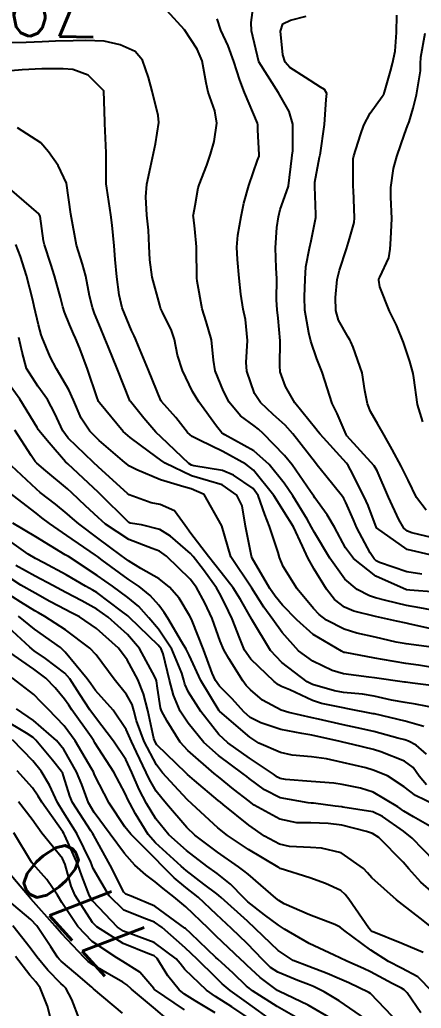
# Model space of a CAD drawing. Header units: metres. Extents: x 318500 to 325275, y 7408834 to 7428799.
# Drawn here: x 321892 to 321918, y 7423158.9 to 7423222.7 of the extents above; entities that cross this region are included whole.
import ezdxf
from ezdxf.enums import TextEntityAlignment as Align

# ---------------------------------------------------------------- set-up
doc = ezdxf.new("R2010")
doc.units = ezdxf.units.M
doc.header["$MEASUREMENT"] = 0
for name, color, linetype in [('Cotas', 45, 'Continuous'), ('Curvas de Nivel 1m', 11, 'Continuous'), ('Curvas de Nivel 5m', 15, 'Continuous'), ('Vias Primárias', 230, 'Continuous')]:
    doc.layers.add(name, color=color, linetype=linetype)
doc.styles.add('Style-STANDARD', font='STANDARD.shx')

msp = doc.modelspace()

# ---------------------------------------------------------------- linework, layer by layer
at = {"layer": 'Curvas de Nivel 1m', "flags": 128}
for points, elevation in [([(321918.799, 7423188.098), (321917.05, 7423188.514), (321915.07, 7423189.9), (321914.526, 7423191.35), (321914.273, 7423191.912), (321913.388, 7423193.653), (321913.232, 7423193.928), (321913.122, 7423194.075), (321911.422, 7423195.956), (321911.301, 7423196.107), (321911.153, 7423196.297), (321909.793, 7423197.974), (321909.186, 7423199.03), (321908.85, 7423199.985), (321908.817, 7423200.375), (321908.845, 7423201.986), (321908.711, 7423203.454), (321908.639, 7423203.989), (321908.606, 7423204.644), (321908.616, 7423205.99), (321908.584, 7423206.697), (321908.544, 7423207.991), (321908.633, 7423209.3), (321908.73, 7423209.989), (321908.848, 7423210.477), (321909.359, 7423211.915), (321909.377, 7423211.973), (321909.379, 7423211.99), (321909.589, 7423213.785), (321909.62, 7423213.987), (321909.659, 7423214.253), (321909.663, 7423215.986), (321909.422, 7423216.79), (321908.737, 7423217.997), (321907.46, 7423220.01), (321906.978, 7423222.018), (321906.974, 7423222.541), (321907.171, 7423224.015)], 797), ([(321918.274, 7423191.054), (321917.653, 7423191.872), (321917.107, 7423192.989), (321916.654, 7423193.885), (321916.065, 7423194.962), (321915.561, 7423195.896), (321915.157, 7423196.597), (321914.684, 7423197.426), (321914.489, 7423197.91), (321914.311, 7423198.785), (321914.134, 7423199.916), (321913.562, 7423201.588), (321913.407, 7423201.927), (321913.347, 7423202.045), (321913.233, 7423202.224), (321912.618, 7423203.314), (321912.426, 7423203.942), (321912.411, 7423204.794), (321912.531, 7423205.941), (321912.676, 7423206.552), (321913.121, 7423207.933), (321913.316, 7423208.577), (321913.617, 7423209.638), (321913.649, 7423209.927), (321913.571, 7423211.714), (321913.564, 7423211.928), (321913.562, 7423213.753), (321913.595, 7423213.928), (321914.029, 7423215.299), (321914.244, 7423215.922), (321914.652, 7423216.688), (321915.438, 7423217.762), (321915.499, 7423217.849), (321915.527, 7423217.909), (321915.956, 7423219.409), (321916.086, 7423219.901), (321916.268, 7423220.688), (321916.364, 7423221.897), (321916.38, 7423223.024)], 799), ([(321917.982, 7423186.91), (321917.028, 7423187.063), (321915.258, 7423187.677), (321915.038, 7423187.781), (321914.902, 7423187.902), (321914.653, 7423188.299), (321913.8, 7423189.919), (321913.569, 7423190.417), (321913.086, 7423191.553), (321912.956, 7423191.8), (321912.867, 7423191.933), (321911.786, 7423193.274), (321911.235, 7423193.958), (321911.122, 7423194.101), (321909.665, 7423195.975), (321909.156, 7423196.538), (321908.396, 7423197.225), (321907.57, 7423198.004), (321907.179, 7423198.589), (321906.682, 7423200.018), (321906.637, 7423200.59), (321906.731, 7423202.017), (321906.59, 7423203.366), (321906.455, 7423204.022), (321906.298, 7423204.991), (321906.189, 7423206.026), (321906.081, 7423207.246), (321906.051, 7423208.029), (321906.111, 7423208.822), (321906.311, 7423210.025), (321906.494, 7423210.872), (321906.811, 7423212.018), (321907.385, 7423213.661), (321907.478, 7423213.92), (321907.487, 7423214.009), (321907.406, 7423215.619), (321907.387, 7423215.988), (321907.381, 7423216.01), (321907.376, 7423216.045), (321906.546, 7423218.023), (321906.234, 7423218.814), (321905.855, 7423220.034), (321905.475, 7423221.035), (321905.013, 7423222.047), (321904.773, 7423222.779)], 796), ([(321919.06, 7423189.181), (321917.353, 7423189.589), (321917.067, 7423189.683), (321916.836, 7423189.882), (321916.505, 7423190.457), (321915.847, 7423191.892), (321915.115, 7423193.58), (321914.911, 7423193.903), (321913.149, 7423195.857), (321913.104, 7423195.931), (321912.522, 7423197.298), (321912.208, 7423197.944), (321911.727, 7423199.417), (321911.559, 7423199.955), (321911.213, 7423200.834), (321910.828, 7423201.964), (321910.696, 7423202.505), (321910.437, 7423203.968), (321910.403, 7423204.829), (321910.445, 7423205.968), (321910.502, 7423206.757), (321910.737, 7423207.966), (321910.836, 7423208.444), (321911.146, 7423209.962), (321911.153, 7423210.143), (321911.069, 7423211.964), (321911.084, 7423212.245), (321911.388, 7423213.844), (321911.409, 7423213.941), (321911.413, 7423213.96), (321911.418, 7423213.987), (321911.702, 7423215.956), (321911.805, 7423217.584), (321911.857, 7423217.954), (321911.709, 7423218.222), (321911.444, 7423218.375), (321910.48, 7423219.004), (321909.456, 7423219.635), (321909.152, 7423219.993), (321909.003, 7423220.458), (321908.869, 7423221.996), (321909.02, 7423222.472), (321909.501, 7423222.707), (321910.515, 7423222.965)], 798), ([(321918.997, 7423184.531), (321917.871, 7423184.74), (321917, 7423184.899), (321915.671, 7423185.225), (321915.005, 7423185.391), (321914.611, 7423185.511), (321913.809, 7423185.918), (321913.02, 7423186.603), (321912.044, 7423187.945), (321911.065, 7423189.602), (321910.859, 7423189.962), (321910.577, 7423190.463), (321909.668, 7423191.974), (321909.102, 7423192.796), (321908.128, 7423193.995), (321907.133, 7423194.874), (321905.263, 7423195.924), (321905.149, 7423195.983), (321905.067, 7423196.041), (321904.717, 7423196.482), (321903.596, 7423198.056), (321903.18, 7423198.725), (321902.523, 7423200.07), (321902.219, 7423201.071), (321902.016, 7423202.078), (321901.812, 7423202.658), (321901.247, 7423203.832), (321901.161, 7423204.003), (321901.12, 7423204.092), (321901.06, 7423204.286), (321900.566, 7423206.101), (321900.416, 7423207.222), (321900.389, 7423208.104), (321900.337, 7423209.126), (321900.236, 7423210.106), (321900.159, 7423211.296), (321900.23, 7423212.107), (321900.466, 7423213.198), (321900.657, 7423214.101), (321900.778, 7423214.71), (321900.998, 7423216.096), (321900.967, 7423216.546), (321900.564, 7423218.103), (321900.334, 7423218.992), (321899.951, 7423220.113), (321899.468, 7423220.674), (321898.498, 7423221.107), (321897.478, 7423221.339), (321896.257, 7423221.379), (321895.478, 7423221.366), (321894.327, 7423221.337), (321893.476, 7423221.296), (321892.424, 7423221.262), (321891.475, 7423221.236)], 794), ([(321918.982, 7423183.303), (321917.148, 7423183.717), (321916.988, 7423183.753), (321916.354, 7423183.886), (321914.993, 7423184.179), (321913.606, 7423184.531), (321912.999, 7423184.789), (321912.353, 7423185.289), (321911.841, 7423185.948), (321911.029, 7423187.239), (321910.616, 7423187.964), (321910.288, 7423188.732), (321909.692, 7423189.974), (321909.08, 7423190.957), (321908.682, 7423191.582), (321908.432, 7423191.99), (321907.114, 7423193.624), (321906.627, 7423194.017), (321905.132, 7423194.832), (321903.624, 7423195.574), (321903.146, 7423195.803), (321902.854, 7423196.064), (321902.11, 7423197.026), (321901.17, 7423198.068), (321901.135, 7423198.126), (321900.328, 7423200.103), (321899.69, 7423201.646), (321899.504, 7423202.116), (321899.416, 7423202.302), (321899.235, 7423202.648), (321898.641, 7423204.126), (321898.433, 7423204.958), (321898.28, 7423206.13), (321898.176, 7423207.246), (321898.114, 7423208.132), (321897.995, 7423209.458), (321897.902, 7423210.134), (321897.636, 7423211.857), (321897.612, 7423212.137), (321897.601, 7423213.915), (321897.602, 7423214.138), (321897.518, 7423216.029), (321897.513, 7423216.139), (321897.44, 7423218.14), (321896.44, 7423219.146), (321895.453, 7423219.507), (321894.826, 7423219.551), (321893.453, 7423219.547), (321892.174, 7423219.491), (321891.452, 7423219.424)], 793), ([(321918.624, 7423182.196), (321916.968, 7423182.415), (321916.327, 7423182.53), (321914.974, 7423182.836), (321913.788, 7423183.108), (321912.982, 7423183.369), (321911.831, 7423183.947), (321911.355, 7423184.316), (321910.997, 7423184.691), (321909.932, 7423185.971), (321909.031, 7423187.408), (321908.803, 7423187.984), (321908.711, 7423188.319), (321908.152, 7423189.994), (321907.841, 7423190.762), (321907.41, 7423192.005), (321907.096, 7423192.443), (321905.832, 7423193.306), (321905.113, 7423193.605), (321903.257, 7423193.919), (321903.118, 7423193.955), (321902.939, 7423194.063), (321901.145, 7423195.768), (321900.815, 7423196.095), (321900.036, 7423196.984), (321899.169, 7423198.07), (321899.135, 7423198.12), (321899.106, 7423198.186), (321898.339, 7423200.129), (321897.728, 7423201.63), (321897.518, 7423202.137), (321897.237, 7423202.828), (321896.858, 7423203.758), (321896.72, 7423204.148), (321896.528, 7423204.884), (321896.278, 7423206.155), (321896.075, 7423206.945), (321895.691, 7423208.164), (321895.33, 7423210.17), (321895.042, 7423212.175), (321894.494, 7423213.305), (321893.872, 7423214.193), (321893.389, 7423214.785), (321891.882, 7423215.736)], 792), ([(321918.945, 7423180.843), (321917.779, 7423181.036), (321916.949, 7423181.145), (321915.445, 7423181.402), (321914.954, 7423181.49), (321913.04, 7423181.848), (321912.959, 7423181.865), (321912.796, 7423181.932), (321910.976, 7423183.02), (321909.908, 7423183.971), (321908.999, 7423184.92), (321908.509, 7423185.492), (321908.178, 7423185.992), (321907.039, 7423187.939), (321906.999, 7423188.011), (321906.98, 7423188.072), (321906.611, 7423190.017), (321906.392, 7423191.329), (321906.041, 7423192.026), (321905.1, 7423192.689), (321904.208, 7423192.945), (321903.108, 7423193.257), (321901.415, 7423194.086), (321901.123, 7423194.282), (321900.407, 7423194.825), (321899.144, 7423195.737), (321898.709, 7423196.124), (321897.168, 7423197.976), (321897.106, 7423198.077), (321897.074, 7423198.141), (321897.017, 7423198.297), (321896.399, 7423200.152), (321895.891, 7423201.489), (321895.611, 7423202.164), (321895.501, 7423202.434), (321895.239, 7423203.052), (321894.908, 7423203.838), (321894.795, 7423204.177), (321894.643, 7423204.796), (321894.275, 7423206.185), (321894.032, 7423206.933), (321893.611, 7423208.195), (321893.556, 7423208.449), (321893.328, 7423210.046), (321893.248, 7423210.201), (321891.354, 7423211.836)], 791), ([(321918.914, 7423178.257), (321917.575, 7423178.529), (321916.917, 7423178.629), (321916.021, 7423178.787), (321914.921, 7423179.029), (321914.165, 7423179.154), (321912.923, 7423179.273), (321912.355, 7423179.37), (321910.928, 7423179.789), (321910.58, 7423179.964), (321908.948, 7423181.208), (321908.217, 7423181.991), (321907.019, 7423183.981), (321907.005, 7423184.01), (321906.99, 7423184.033), (321906.269, 7423185.287), (321905.8, 7423186.028), (321905.025, 7423187.031), (321904.213, 7423188.048), (321903.062, 7423189.536), (321902.698, 7423190.066), (321902.019, 7423191.016), (321901.083, 7423191.405), (321900.512, 7423191.527), (321899.089, 7423192.043), (321898.975, 7423192.121), (321897.115, 7423193.821), (321896.767, 7423194.145), (321895.143, 7423195.704), (321894.793, 7423196.175), (321894.279, 7423197.302), (321893.808, 7423198.19), (321893.183, 7423199.063), (321892.458, 7423200.207), (321892.166, 7423201.254), (321891.96, 7423202.213)], 789), ([(321918.109, 7423177.073), (321916.903, 7423177.411), (321914.924, 7423177.886), (321914.855, 7423177.901), (321913.212, 7423178.225), (321912.913, 7423178.275), (321911.518, 7423178.553), (321910.918, 7423178.758), (321909.46, 7423179.439), (321908.927, 7423179.668), (321908.722, 7423179.777), (321908.462, 7423179.987), (321906.951, 7423181.434), (321906.545, 7423182.016), (321906.234, 7423182.758), (321905.734, 7423184.029), (321905.498, 7423184.536), (321905.005, 7423185.537), (321904.719, 7423186.043), (321903.882, 7423187.197), (321903.214, 7423188.058), (321903.043, 7423188.25), (321901.767, 7423189.372), (321901.066, 7423189.805), (321899.879, 7423190.108), (321899.158, 7423190.206), (321899.071, 7423190.252), (321897.157, 7423192.139), (321897.091, 7423192.204), (321896.451, 7423192.799), (321895.118, 7423194.034), (321894.983, 7423194.172), (321893.927, 7423195.4), (321893.254, 7423196.198), (321893.213, 7423196.262), (321893.152, 7423196.383), (321892.025, 7423198.211), (321891.187, 7423199.378)], 788), ([(321918.296, 7423175.284), (321917.619, 7423175.869), (321917.138, 7423176.13), (321916.885, 7423176.215), (321916.444, 7423176.327), (321914.893, 7423176.744), (321913.821, 7423176.991), (321912.899, 7423177.187), (321911.318, 7423177.54), (321910.905, 7423177.633), (321909.393, 7423177.975), (321908.912, 7423178.135), (321907.702, 7423178.783), (321906.924, 7423179.442), (321906.648, 7423179.735), (321906.421, 7423180.018), (321905.515, 7423181.468), (321905.203, 7423182.036), (321904.968, 7423182.597), (321904.442, 7423184.045), (321903.982, 7423185.068), (321903.431, 7423186.056), (321903.018, 7423186.597), (321901.499, 7423188.083), (321901.045, 7423188.395), (321900.575, 7423188.569), (321899.056, 7423189.16), (321897.569, 7423190.135), (321897.074, 7423190.573), (321896.27, 7423191.34), (321895.388, 7423192.166), (321895.094, 7423192.431), (321893.71, 7423193.592), (321893.118, 7423194.087), (321893.011, 7423194.201), (321892.756, 7423194.573), (321891.695, 7423196.215)], 787), ([(321918.294, 7423173.308), (321917.822, 7423173.865), (321917.423, 7423174.436), (321916.864, 7423174.836), (321915.331, 7423175.438), (321914.875, 7423175.584), (321913.542, 7423175.92), (321912.882, 7423176.064), (321912.715, 7423176.1), (321910.888, 7423176.509), (321910.23, 7423176.627), (321908.893, 7423176.875), (321907.596, 7423177.304), (321906.905, 7423177.657), (321906.489, 7423178.016), (321905.745, 7423178.854), (321904.926, 7423179.685), (321904.67, 7423180.043), (321904.456, 7423180.526), (321903.898, 7423182.051), (321903.152, 7423183.893), (321903.082, 7423184.059), (321902.992, 7423184.253), (321902.308, 7423185.376), (321901.7, 7423186.08), (321901.018, 7423186.617), (321899.847, 7423187.289), (321899.035, 7423187.785), (321898.563, 7423188.125), (321897.057, 7423189.244), (321895.836, 7423190.159), (321895.419, 7423190.511), (321895.076, 7423190.819), (321894.335, 7423191.434), (321893.349, 7423192.196), (321893.093, 7423192.415), (321891.17, 7423194.219)], 786), ([(321918.809, 7423170.465), (321917.444, 7423171.247), (321916.826, 7423171.616), (321916.434, 7423171.884), (321914.839, 7423172.827), (321914.029, 7423173.099), (321912.844, 7423173.33), (321912.315, 7423173.409), (321910.846, 7423173.522), (321909.177, 7423173.647), (321908.847, 7423173.71), (321908.666, 7423173.801), (321908.399, 7423173.987), (321906.865, 7423175.025), (321905.468, 7423176.031), (321904.888, 7423176.569), (321903.711, 7423178.052), (321902.922, 7423179.294), (321902.679, 7423179.815), (321902.607, 7423180.065), (321902.49, 7423180.513), (321901.842, 7423182.077), (321900.979, 7423183.355), (321900.358, 7423184.099), (321899.711, 7423184.823), (321899.003, 7423185.41), (321898.006, 7423186.13), (321897.02, 7423186.837), (321895.161, 7423188.046), (321895.039, 7423188.119), (321894.948, 7423188.171), (321893.057, 7423189.32), (321891.58, 7423190.215)], 784), ([(321918.778, 7423168.396), (321917.364, 7423169.872), (321916.806, 7423170.307), (321915.441, 7423171.273), (321914.825, 7423171.568), (321912.883, 7423171.876), (321912.829, 7423171.881), (321912.398, 7423171.936), (321910.987, 7423172.114), (321910.832, 7423172.128), (321910.651, 7423172.143), (321908.835, 7423172.478), (321907.83, 7423172.985), (321906.847, 7423173.714), (321906.683, 7423173.847), (321906.452, 7423174.016), (321904.867, 7423175.194), (321903.92, 7423176.05), (321902.898, 7423177.282), (321902.391, 7423178.068), (321901.944, 7423179.098), (321901.69, 7423180.079), (321901.278, 7423181.762), (321901.147, 7423182.087), (321900.964, 7423182.339), (321899.111, 7423184.118), (321899.05, 7423184.178), (321898.991, 7423184.227), (321898.59, 7423184.528), (321897.006, 7423185.723), (321896.747, 7423185.883), (321896.271, 7423186.151), (321895.021, 7423186.873), (321893.58, 7423187.643), (321893.036, 7423187.93), (321892.554, 7423188.205), (321891.056, 7423189.28)], 783), ([(321918.754, 7423166.292), (321917.915, 7423167.016), (321917.157, 7423167.874), (321916.777, 7423168.317), (321915.212, 7423169.896), (321914.804, 7423170.165), (321914.412, 7423170.3), (321912.812, 7423170.702), (321911.935, 7423170.821), (321910.813, 7423170.85), (321909.919, 7423170.863), (321908.817, 7423171.088), (321907.166, 7423172.005), (321906.968, 7423172.145), (321906.832, 7423172.245), (321905.835, 7423173.02), (321904.848, 7423173.816), (321904.577, 7423174.043), (321902.872, 7423175.517), (321902.374, 7423176.068), (321901.551, 7423177.429), (321901.171, 7423178.086), (321901.1, 7423178.276), (321900.925, 7423179.552), (321900.856, 7423180.018), (321900.836, 7423180.091), (321900.743, 7423180.283), (321899.757, 7423182.108), (321898.973, 7423183.015), (321897.726, 7423184.133), (321896.995, 7423184.659), (321896.03, 7423185.184), (321895.006, 7423185.73), (321894.717, 7423185.885), (321894.16, 7423186.183), (321893.019, 7423186.793), (321891.759, 7423187.483)], 782), ([(321918.723, 7423164.024), (321917.892, 7423164.703), (321916.745, 7423165.576), (321916.349, 7423165.884), (321914.764, 7423167.31), (321914.488, 7423167.625), (321914.232, 7423167.908), (321912.785, 7423168.911), (321911.513, 7423169.225), (321910.79, 7423169.266), (321909.437, 7423169.327), (321908.793, 7423169.485), (321907.828, 7423169.995), (321906.81, 7423170.709), (321905.156, 7423172.035), (321904.976, 7423172.182), (321904.833, 7423172.297), (321903.308, 7423173.593), (321902.849, 7423173.982), (321902.809, 7423174.02), (321902.771, 7423174.061), (321900.877, 7423175.898), (321900.756, 7423176.092), (321900.683, 7423176.293), (321900.282, 7423178.099), (321900.01, 7423179.193), (321899.639, 7423180.109), (321898.949, 7423181.379), (321898.392, 7423182.126), (321896.979, 7423183.405), (321895.872, 7423184.157), (321895.285, 7423184.458), (321894.994, 7423184.607), (321893.968, 7423185.153), (321893.005, 7423185.683), (321892.087, 7423186.209), (321891.02, 7423186.905)], 781), ([(321918.671, 7423159.945), (321917.725, 7423160.909), (321916.686, 7423161.468), (321915.841, 7423161.888), (321914.701, 7423162.619), (321912.955, 7423163.926), (321912.723, 7423164.104), (321912.376, 7423164.284), (321910.734, 7423164.904), (321909.098, 7423165.624), (321908.748, 7423165.829), (321908.551, 7423165.983), (321907.595, 7423166.834), (321906.765, 7423167.529), (321906.502, 7423167.749), (321906.153, 7423168.019), (321904.784, 7423168.963), (321903.318, 7423170.055), (321902.807, 7423170.544), (321901.506, 7423172.08), (321901.191, 7423172.443), (321900.838, 7423172.897), (321900.393, 7423173.644), (321900.178, 7423174.1), (321899.564, 7423175.415), (321899.241, 7423176.115), (321898.891, 7423176.886), (321898.046, 7423178.129), (321896.923, 7423179.405), (321896.608, 7423179.826), (321896.385, 7423180.148), (321894.956, 7423181.888), (321894.646, 7423182.175), (321892.978, 7423183.373), (321891.948, 7423184.21)], 779), ([(321917.921, 7423158.591), (321917.041, 7423159.874), (321916.857, 7423160.063), (321916.673, 7423160.176), (321916.081, 7423160.481), (321914.683, 7423161.223), (321914.218, 7423161.44), (321913.152, 7423161.923), (321912.693, 7423162.135), (321912.335, 7423162.296), (321910.707, 7423163.065), (321909.13, 7423163.976), (321908.724, 7423164.251), (321907.82, 7423164.907), (321906.746, 7423165.756), (321906.483, 7423166.014), (321905.634, 7423166.902), (321904.765, 7423167.579), (321904.104, 7423168.047), (321902.785, 7423169.074), (321901.651, 7423170.077), (321900.815, 7423171.102), (321900.201, 7423172.099), (321899.737, 7423173.004), (321899.26, 7423174.114), (321898.862, 7423174.936), (321898.072, 7423176.128), (321896.903, 7423177.668), (321896.554, 7423178.145), (321895.909, 7423179.145), (321895.259, 7423180.165), (321894.935, 7423180.525), (321893.674, 7423181.465), (321892.956, 7423181.961), (321892.662, 7423182.203), (321890.983, 7423183.74)], 778), ([(321916.546, 7423157.881), (321914.669, 7423159.827), (321914.562, 7423159.902), (321913.268, 7423160.513), (321912.679, 7423160.785), (321911.871, 7423161.131), (321910.686, 7423161.564), (321909.679, 7423161.97), (321908.7, 7423162.617), (321907.256, 7423164.002), (321906.727, 7423164.495), (321905.021, 7423166.036), (321904.879, 7423166.166), (321904.752, 7423166.269), (321903.905, 7423166.902), (321902.767, 7423167.776), (321902.612, 7423167.906), (321902.441, 7423168.065), (321900.792, 7423169.562), (321900.312, 7423170.097), (321899.505, 7423171.425), (321899.129, 7423172.116), (321899.032, 7423172.317), (321898.836, 7423172.756), (321898.092, 7423174.128), (321896.878, 7423176.028), (321896.804, 7423176.141), (321896.622, 7423176.406), (321895.384, 7423178.163), (321895.196, 7423178.449), (321894.917, 7423178.851), (321894.315, 7423179.57), (321893.698, 7423180.188), (321892.939, 7423180.79), (321891.163, 7423182.012)], 777), ([(321914.379, 7423158.169), (321912.661, 7423159.35), (321911.673, 7423159.945), (321910.995, 7423160.277), (321910.674, 7423160.404), (321909.983, 7423160.661), (321908.682, 7423161.215), (321908.215, 7423161.517), (321907.719, 7423161.995), (321906.706, 7423163.049), (321905.704, 7423164.025), (321904.733, 7423164.938), (321903.534, 7423166.052), (321902.756, 7423166.672), (321901.985, 7423167.294), (321901.225, 7423168.083), (321900.777, 7423168.539), (321899.2, 7423170.114), (321898.807, 7423170.589), (321897.804, 7423172.13), (321896.848, 7423173.947), (321896.796, 7423174.087), (321896.775, 7423174.141), (321896.674, 7423174.321), (321895.602, 7423176.159), (321894.894, 7423177.115), (321893.857, 7423178.186), (321893.39, 7423178.668), (321892.919, 7423179.138), (321891.52, 7423180.214)], 776), ([(321910.451, 7423157.962), (321908.655, 7423158.998), (321907.047, 7423160.004), (321906.828, 7423160.164), (321906.673, 7423160.306), (321905.797, 7423161.139), (321904.812, 7423162.038), (321904.692, 7423162.152), (321903.069, 7423163.703), (321902.72, 7423164.034), (321902.693, 7423164.06), (321900.741, 7423165.461), (321899.214, 7423166.113), (321898.869, 7423166.236), (321898.753, 7423166.376), (321897.858, 7423168.129), (321896.798, 7423170.028), (321896.734, 7423170.141), (321896.602, 7423170.344), (321895.437, 7423172.161), (321895.246, 7423172.576), (321894.847, 7423173.884), (321894.773, 7423174.095), (321894.727, 7423174.172), (321894.137, 7423174.904), (321893.069, 7423176.197), (321892.882, 7423176.366), (321892.455, 7423176.636), (321890.9, 7423177.579)], 774), ([(321908.455, 7423157.983), (321906.659, 7423159.272), (321905.615, 7423160.026), (321905.102, 7423160.462), (321904.678, 7423160.862), (321903.483, 7423162.052), (321902.701, 7423162.789), (321901.22, 7423164.083), (321900.725, 7423164.427), (321900.197, 7423164.629), (321898.737, 7423165.223), (321897.79, 7423166.13), (321896.768, 7423167.912), (321896.705, 7423168.077), (321896.678, 7423168.141), (321896.612, 7423168.303), (321895.698, 7423170.157), (321894.821, 7423171.555), (321894.461, 7423172.176), (321893.945, 7423173.287), (321893.394, 7423174.192), (321892.86, 7423174.852), (321891.562, 7423176.213)], 773), ([(321906.645, 7423158.341), (321905.708, 7423158.971), (321904.664, 7423159.633), (321904.083, 7423160.046), (321902.683, 7423161.39), (321902.387, 7423161.764), (321902.128, 7423162.068), (321900.706, 7423163.125), (321899.121, 7423163.706), (321898.716, 7423163.857), (321898.34, 7423164.124), (321896.745, 7423165.798), (321896.525, 7423166.143), (321896.04, 7423167.428), (321895.774, 7423168.155), (321894.929, 7423170.037), (321894.859, 7423170.169), (321894.801, 7423170.262), (321893.452, 7423172.191), (321893.218, 7423172.578), (321892.839, 7423173.122), (321891.86, 7423174.21)], 772), ([(321904.648, 7423158.586), (321903.356, 7423159.357), (321902.666, 7423159.78), (321902.306, 7423160.065), (321901.58, 7423160.977), (321900.89, 7423162.087), (321900.693, 7423162.27), (321900.408, 7423162.381), (321898.704, 7423163.063), (321896.988, 7423164.137), (321896.724, 7423164.419), (321895.599, 7423166.157), (321895.349, 7423166.754), (321894.964, 7423168.167), (321894.776, 7423168.553), (321893.456, 7423170.19), (321892.813, 7423171.06), (321891.936, 7423172.209)], 771), ([(321901.677, 7423158.074), (321900.653, 7423158.936), (321899.238, 7423160.111), (321898.939, 7423160.382), (321898.674, 7423160.568), (321897.67, 7423161.14), (321896.686, 7423161.725), (321896.449, 7423161.905), (321896.181, 7423162.148), (321894.713, 7423163.71), (321894.31, 7423164.176), (321892.746, 7423165.952), (321892.523, 7423166.202), (321891.106, 7423167.877)], 769), ([(321898.647, 7423158.563), (321896.78, 7423160.139), (321896.671, 7423160.235), (321895.637, 7423161.113), (321894.688, 7423161.927), (321894.565, 7423162.048), (321894.465, 7423162.173), (321894.027, 7423162.853), (321893.113, 7423164.194), (321892.726, 7423164.615), (321890.813, 7423166.219)], 768), ([(321895.874, 7423158.151), (321895.386, 7423159.433), (321894.987, 7423160.165), (321894.836, 7423160.332), (321894.673, 7423160.481), (321893.829, 7423161.33), (321893.114, 7423162.194), (321892.699, 7423162.779), (321891.571, 7423164.211)], 767), ([(321894.027, 7423158.179), (321893.817, 7423159.018), (321893.342, 7423160.19), (321893.061, 7423160.582), (321892.678, 7423161.024), (321891.735, 7423162.21)], 766)]:
    msp.add_lwpolyline(points, dxfattribs=dict(at, elevation=elevation))
at = {"layer": 'Curvas de Nivel 5m', "flags": 128}
for points, elevation in [([(321918.912, 7423185.755), (321917.204, 7423185.877), (321917.01, 7423185.894), (321916.994, 7423185.896), (321915.023, 7423186.794), (321913.566, 7423187.922), (321913.05, 7423188.609), (321912.359, 7423189.941), (321911.884, 7423190.754), (321911.089, 7423191.843), (321911.006, 7423191.961), (321910.806, 7423192.252), (321909.618, 7423193.975), (321909.129, 7423194.583), (321907.752, 7423196.001), (321907.437, 7423196.29), (321907.155, 7423196.493), (321906.287, 7423197.149), (321905.555, 7423198.034), (321905.18, 7423198.733), (321904.649, 7423200.046), (321904.525, 7423200.732), (321904.409, 7423202.048), (321904.057, 7423203.237), (321903.805, 7423204.054), (321903.484, 7423205.851), (321903.467, 7423206.058), (321903.446, 7423207.921), (321903.438, 7423208.059), (321903.322, 7423209.224), (321903.236, 7423209.968), (321903.231, 7423210.061), (321903.243, 7423210.15), (321903.34, 7423210.727), (321903.548, 7423211.867), (321903.608, 7423212.058), (321904.093, 7423213.332), (321904.34, 7423214.05), (321904.568, 7423214.872), (321904.742, 7423216.047), (321904.618, 7423216.852), (321904.199, 7423218.052), (321904.052, 7423218.66), (321903.793, 7423220.065), (321903.471, 7423220.834), (321902.671, 7423222.078), (321901.509, 7423223.324)], 795), ([(321918.056, 7423196.764), (321917.716, 7423197.872), (321917.479, 7423199.592), (321917.43, 7423199.877), (321917.212, 7423200.649), (321916.806, 7423201.884), (321916.357, 7423203.005), (321915.9, 7423203.9), (321915.274, 7423205.484), (321915.209, 7423205.911), (321915.219, 7423205.973), (321915.283, 7423206.089), (321915.855, 7423207.348), (321915.95, 7423207.9), (321915.997, 7423208.58), (321916.053, 7423209.899), (321915.993, 7423211.258), (321915.992, 7423211.901), (321916.163, 7423213.114), (321916.378, 7423213.895), (321916.861, 7423215.345), (321917.074, 7423215.885), (321917.172, 7423216.125), (321917.427, 7423217.015), (321917.6, 7423217.715), (321917.635, 7423217.877), (321917.901, 7423219.436), (321917.896, 7423219.874), (321917.919, 7423220.318), (321918.212, 7423221.869)], 800), ([(321918.771, 7423179.695), (321917.394, 7423179.873), (321916.931, 7423179.93), (321916.873, 7423179.939), (321914.935, 7423180.224), (321914.573, 7423180.268), (321912.938, 7423180.472), (321912.194, 7423180.689), (321910.95, 7423181.297), (321910.032, 7423181.969), (321908.978, 7423183.156), (321908.363, 7423183.989), (321907.788, 7423184.788), (321907.01, 7423186.01), (321905.652, 7423188.031), (321905.07, 7423190.04), (321903.941, 7423192.051), (321903.095, 7423192.421), (321902.608, 7423192.557), (321901.104, 7423193.003), (321899.576, 7423193.65), (321899.117, 7423193.902), (321898.814, 7423194.123), (321897.141, 7423195.542), (321896.541, 7423196.149), (321895.993, 7423196.992), (321895.494, 7423198.165), (321895.18, 7423198.824), (321894.384, 7423200.182), (321893.986, 7423200.963), (321893.476, 7423202.196), (321893.408, 7423202.383), (321893.232, 7423203.012), (321892.946, 7423204.203), (321892.855, 7423204.605), (321892.461, 7423206.208), (321892.077, 7423207.428), (321891.776, 7423208.215)], 790), ([(321918.832, 7423172.025), (321917.587, 7423172.618), (321916.843, 7423173.184), (321915.782, 7423173.891), (321914.855, 7423174.258), (321914.366, 7423174.399), (321912.862, 7423174.76), (321911.833, 7423174.978), (321910.867, 7423175.111), (321909.613, 7423175.229), (321908.871, 7423175.402), (321907.469, 7423176.001), (321906.886, 7423176.381), (321904.946, 7423178.039), (321904.926, 7423178.056), (321904.91, 7423178.08), (321903.714, 7423180.052), (321902.954, 7423181.679), (321902.767, 7423182.063), (321902.47, 7423182.564), (321901.587, 7423184.081), (321901.35, 7423184.441), (321900.998, 7423184.909), (321900.446, 7423185.54), (321899.73, 7423186.109), (321899.017, 7423186.586), (321897.35, 7423187.822), (321897.039, 7423188.049), (321896.912, 7423188.142), (321895.059, 7423189.404), (321893.942, 7423190.187), (321893.443, 7423190.564), (321893.077, 7423190.851), (321891.315, 7423192.218)], 785), ([(321918.075, 7423162.484), (321916.708, 7423163.07), (321914.775, 7423163.844), (321914.72, 7423163.875), (321914.69, 7423163.9), (321914.565, 7423164.059), (321913.272, 7423165.922), (321913.048, 7423166.221), (321912.755, 7423166.474), (321911.759, 7423166.944), (321910.763, 7423167.295), (321908.835, 7423167.914), (321908.77, 7423167.943), (321908.748, 7423167.958), (321908.715, 7423167.981), (321906.787, 7423169.132), (321905.429, 7423170.031), (321904.807, 7423170.533), (321903.152, 7423172.057), (321902.833, 7423172.368), (321902.007, 7423173.238), (321901.243, 7423174.084), (321900.858, 7423174.596), (321900.056, 7423176.102), (321899.558, 7423177.452), (321899.396, 7423178.113), (321899.288, 7423178.488), (321898.92, 7423179.133), (321898.12, 7423180.128), (321896.954, 7423181.707), (321896.539, 7423182.146), (321894.977, 7423183.312), (321893.633, 7423184.19), (321893.222, 7423184.426), (321892.994, 7423184.555), (321892.095, 7423185.113), (321891.006, 7423185.796)], 780), ([(321912.613, 7423157.93), (321910.657, 7423159.069), (321908.753, 7423159.979), (321908.67, 7423160.028), (321907.55, 7423160.868), (321906.686, 7423161.656), (321906.507, 7423161.831), (321906.308, 7423162.016), (321904.713, 7423163.54), (321904.19, 7423164.045), (321902.741, 7423165.438), (321901.967, 7423166.072), (321901.287, 7423166.614), (321900.76, 7423167.049), (321900.155, 7423167.49), (321899.447, 7423168.11), (321898.781, 7423168.881), (321897.852, 7423170.129), (321896.821, 7423171.522), (321896.451, 7423172.146), (321896.02, 7423173.331), (321895.688, 7423174.157), (321894.871, 7423175.582), (321894.384, 7423176.177), (321892.899, 7423177.467), (321891.817, 7423178.211)], 775), ([(321902.651, 7423158.785), (321900.723, 7423160.089), (321900.697, 7423160.117), (321900.671, 7423160.16), (321899.784, 7423161.206), (321898.688, 7423161.905), (321898.28, 7423162.124), (321896.706, 7423163.195), (321895.774, 7423164.154), (321894.743, 7423165.707), (321894.458, 7423166.174), (321893.766, 7423167.191), (321892.859, 7423168.199), (321892.772, 7423168.314), (321891.638, 7423170.212)], 770)]:
    msp.add_lwpolyline(points, dxfattribs=dict(at, elevation=elevation))
at = {"layer": 'Vias Primárias'}
for points in [[(323715.644, 7420145.548, 0), (323709.04, 7420132.939)], [(323831.088, 7420001.787, 0), (323833.844, 7420008.443, 0.220888)]]:
    msp.add_lwpolyline(points, format="xyb", dxfattribs=at)

# ---------------------------------------------------------------- texts
at = {"layer": 'Cotas', "style": 'Style-STANDARD'}
for s, rotation, p in [('795', 178.83421, (321892.591, 7423223.677, 795)), ('770', 132.37727, (321896.153, 7423165.408, 770))]:
    msp.add_text(s, height=4, rotation=rotation, dxfattribs=at).set_placement(p, align=Align.MIDDLE_CENTER)

doc.saveas('drawing.dxf')
